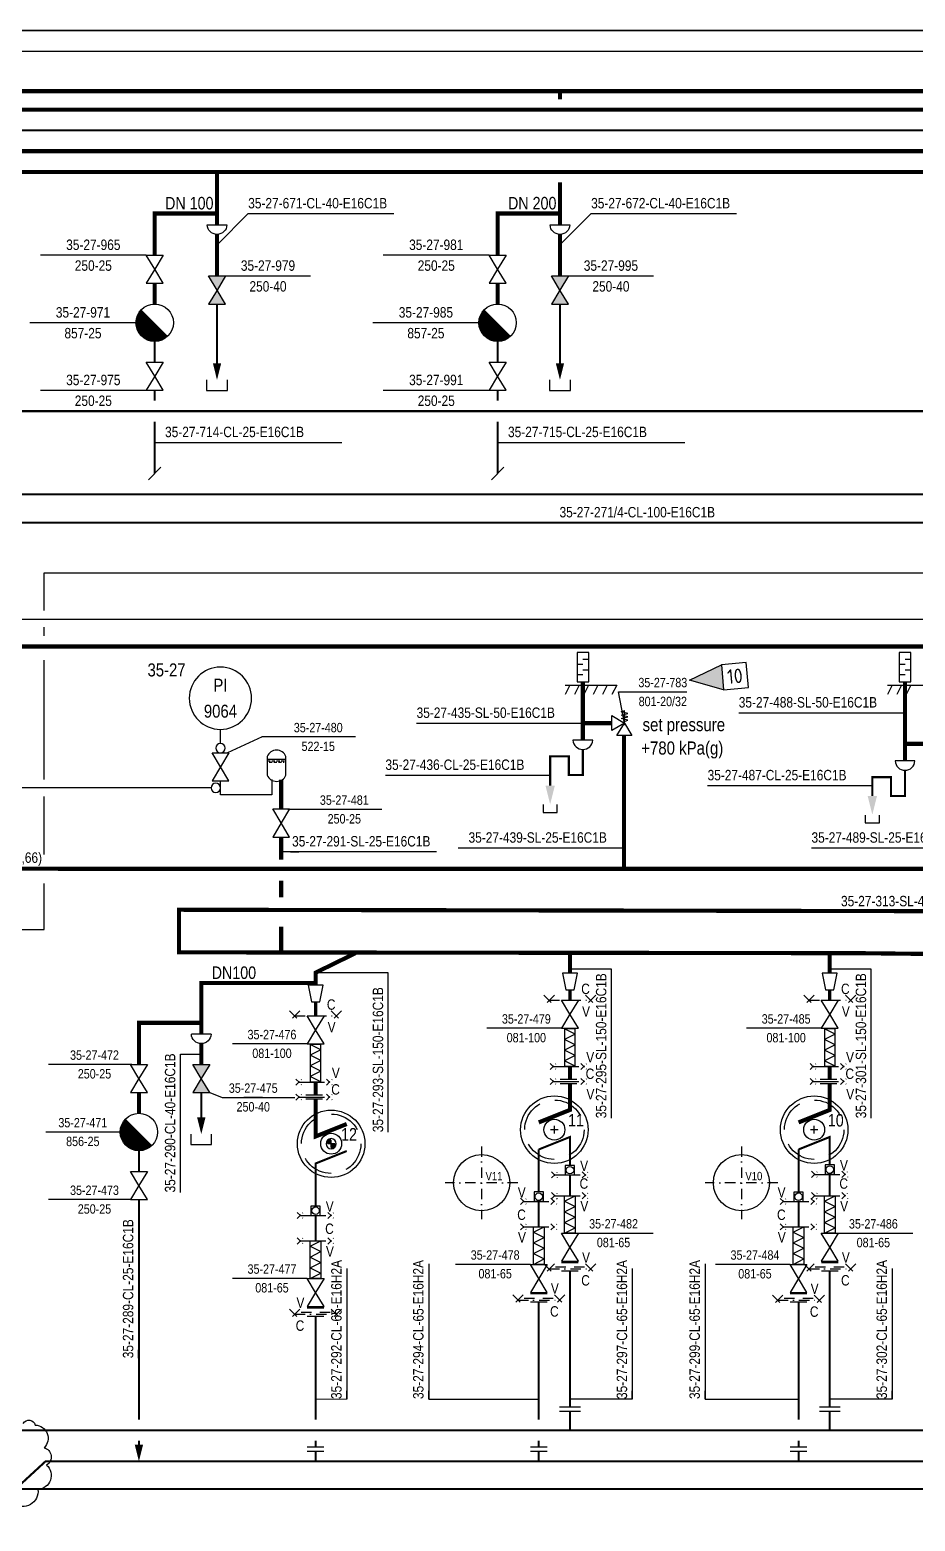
# Model space of a CAD drawing. Header units: millimetres. Extents: x -415 to 12957, y -5 to 599.
# Drawn here: x 8102.8 to 8315.8, y 235.6 to 594.2 of the extents above; entities that cross this region are included whole.
import ezdxf
from ezdxf.enums import TextEntityAlignment as Align

# ---------------------------------------------------------------- set-up
doc = ezdxf.new("R2010")
doc.units = ezdxf.units.MM
doc.header["$LTSCALE"] = 10
doc.header["$MEASUREMENT"] = 0
for name, pattern in [('CENTER', [2, 1.25, -0.25, 0.25, -0.25]), ('DASHDOT2', [0.5, 0.25, -0.125, 0, -0.125]), ('DASHED', [0.75, 0.5, -0.25]), ('DASHEDX2', [1.5, 1, -0.5])]:
    doc.linetypes.add(name, pattern=pattern)
doc.layers.get('0').update_dxf_attribs({"linetype": 'CONTINUOUS'})
for name, color, linetype in [('KAYTOT', 7, 'CONTINUOUS'), ('KUIVATUSSYLINTERIN_N', 7, 'CONTINUOUS'), ('KUIVATUSSYLINTERIT', 31, 'CONTINUOUS'), ('KURISTINLEVYT', 7, 'CONTINUOUS'), ('METALLILETKUT', 7, 'CONTINUOUS'), ('NAKOLASIT', 7, 'CONTINUOUS'), ('P-A-SHEET', 3, 'CONTINUOUS'), ('P-COND', 4, 'CONTINUOUS'), ('P-DELIVERY_LIMIT', 1, 'DASHDOT2'), ('P-EQUIPMENTS', 7, 'CONTINUOUS'), ('P-FITTINGS', 7, 'CONTINUOUS'), ('P-INSTRPOS_TEXTS', 7, 'CONTINUOUS'), ('P-INSTRU', 7, 'CONTINUOUS'), ('P-LINEPOS', 7, 'CONTINUOUS'), ('P-MASS1', 6, 'CONTINUOUS'), ('P-OTHER', 7, 'CONTINUOUS'), ('P-REVISIONS', 1, 'CONTINUOUS'), ('P-STEAM1', 6, 'CONTINUOUS'), ('P-SYMB', 7, 'CONTINUOUS'), ('P-TEXT', 7, 'CONTINUOUS'), ('P-VALVEPOS', 7, 'CONTINUOUS'), ('P-VENTS', 7, 'CONTINUOUS'), ('TEXT', 141, 'CONTINUOUS'), ('VAC-TELA_NUMEROT', 7, 'CONTINUOUS'), ('VAC-TELAT', 31, 'CONTINUOUS'), ('VEDENEROTTIMET', 7, 'CONTINUOUS')]:
    doc.layers.add(name, color=color, linetype=linetype)
doc.styles.add('ARIAL', font='ARIALN.TTF')
doc.styles.add('ARIALN', font='ARIALN.TTF')
doc.styles.add('CTS_REV', font='isocp.shx')
doc.styles.add('ROMANS', font='ARIALN.TTF')
doc.styles.get("Standard").update_dxf_attribs({"font": 'ARIALN.TTF'})

# ---------------------------------------------------------------- blocks, each defined once
blk = doc.blocks.new('PPI_1100A')
at = {"color": 0, "linetype": 'ByBlock'}
blk.add_line((0, 0), (2, 0), dxfattribs=at)
blk = doc.blocks.new('LPoist')
at = {"const_width": 3.75}
blk.add_lwpolyline([(1.33, 2.42, -1), (-1.33, 5.08, -5.843182)], format="xyb", dxfattribs=at)
blk.add_circle((0, 3.75), 3.75)
blk = doc.blocks.new('PPI_0900A')
at = {"color": 0, "linetype": 'ByBlock'}
blk.add_line((-2.5, 0), (2.5, 0), dxfattribs=at)
blk = doc.blocks.new('PPI_0103B')
at = {"color": 0, "linetype": 'ByBlock'}
blk.add_circle((0, 0), 1.25, dxfattribs=at)
blk = doc.blocks.new('PPI_1200A')
at = {"color": 0, "linetype": 'ByBlock'}
blk.add_circle((0, 0), 6, dxfattribs=at)
blk = doc.blocks.new('P7A1100')
at = {"color": 0, "linetype": 'ByBlock'}
for points in [[(-3, -1.8), (-3, 1.8), (0, 0)], [(3, -1.8), (3, 1.8), (0, 0)]]:
    blk.add_lwpolyline(points, close=True, dxfattribs=at)
blk = doc.blocks.new('LAI2587')
for p, q in [((0, 0), (2.5, 0)), ((0, -8.75), (0, 0)), ((2.5, 0), (2.5, -8.75)), ((2.5, -8.75), (0, -8.75))]:
    blk.add_line(p, q)
blk = doc.blocks.new('FLEXIBLE-JOINT')
for p, q in [((1.25, 8.75), (-1.25, 7.5)), ((1.25, 6.25), (-1.25, 7.5)), ((1.25, 6.25), (-1.25, 5)), ((1.25, 3.75), (-1.25, 5)), ((1.25, 3.75), (-1.25, 2.5)), ((1.25, 1.25), (-1.25, 2.5)), ((1.25, 1.25), (-1.25, 0))]:
    blk.add_line(p, q)
at = {"rotation": 180}
blk.add_blockref('LAI2587', (1.25, 0), dxfattribs=at)
blk = doc.blocks.new('PI314')
for p, q in [((0, 2.5), (0, -2.5)), ((1, 2.5), (1, -2.5))]:
    blk.add_line(p, q)
blk = doc.blocks.new('DRIVE-SHAFT')
at = {"layer": 'KAYTOT', "color": 7, "const_width": 2.5}
for points in [[(0, -1.25, -0.414214), (-1.25, 0, -1)], [(0, 1.25, -0.414214), (1.25, 0, -1)]]:
    blk.add_lwpolyline(points, format="xyb", dxfattribs=at)
at = {"layer": 'KAYTOT', "color": 7}
blk.add_circle((0, 0), 2.5, dxfattribs=at)
blk = doc.blocks.new('A$7C4F7')
at = {"layer": 'KAYTOT', "linetype": 'Continuous'}
blk.add_blockref('DRIVE-SHAFT', (1.77, 1.77), dxfattribs=at)
blk = doc.blocks.new('PRO66DD')
h = blk.add_hatch(color=0)
h.paths.add_polyline_path([(-3, 1.8), (-3, -1.8), (0, 0)])
h.paths.add_polyline_path([(3, -1.8), (3, 1.8), (0, 0)])
at = {"layer": 'P-VENTS', "color": 0, "linetype": 'Continuous'}
for points in [[(-3, -1.8), (-3, 1.8), (0, 0)], [(3, -1.8), (3, 1.8), (0, 0)]]:
    blk.add_lwpolyline(points, close=True, dxfattribs=at)
blk = doc.blocks.new('P7A0127')
at = {"color": 0, "linetype": 'ByBlock'}
for p, q in [((-7.5, 20), (-7.5, 17.5)), ((7.5, 17.5), (-7.5, 17.5)), ((-7.5, 17.5), (-7.5, 5)), ((7.5, 17.5), (7.5, 20)), ((7.5, 5), (7.5, 17.5))]:
    blk.add_line(p, q, dxfattribs=at)
at = {"color": 0, "linetype": 'DASHEDX2', "ltscale": 0.25}
for points in [[(-7.5, 16.5), (7.5, 16.5)], [(-6, 15.5), (6, 15.5)]]:
    blk.add_lwpolyline(points, dxfattribs=at)
at = {"color": 0, "linetype": 'ByBlock'}
for centre, start, end in [((0, 16.9), 22.4569, 157.5431), ((0, 8.1), 202.4569, 337.5431)]:
    blk.add_arc(centre, 8.12, start, end, dxfattribs=at)
blk = doc.blocks.new('P7A1215')
at = {"color": 0, "linetype": 'ByBlock'}
for p, q in [((0, 2), (0, -2)), ((1, 2), (1, -2))]:
    blk.add_line(p, q, dxfattribs=at)
blk = doc.blocks.new('P7A1305')
at = {"color": 0, "linetype": 'ByBlock'}
blk.add_solid([(-4, -1), (-4, 1), (0, 0)], dxfattribs=at)
blk = doc.blocks.new('p7a1370')
at = {"color": 0, "linetype": 'ByBlock'}
for p, q in [((1.25, 1.25), (-1.25, -1.25)), ((-1.25, 1.25), (1.25, -1.25))]:
    blk.add_line(p, q, dxfattribs=at)
blk = doc.blocks.new('A$A7D25')
at = {"layer": 'P-DELIVERY_LIMIT'}
blk.add_lwpolyline([(1.25, 1.25), (11.25, 1.25)], dxfattribs=at)
for p in [(1.25, 1.25), (11.25, 1.25)]:
    blk.add_blockref('p7a1370', p, dxfattribs=at)
blk = doc.blocks.new('ARROW')
blk.add_solid([(-2.5, -1.25), (-2.5, 1.25), (2.5, 0)])
at = {"linetype": 'Continuous', "flags": 1}
blk.add_attdef('SYM_WIDTH', (0, 0), '', height=3, dxfattribs=at)
blk = doc.blocks.new('P7A1245')
at = {"color": 0, "linetype": 'Continuous'}
for points in [[(-2, 1.8), (-2, -1.8)], [(2, 1), (-2, 1.8)], [(2, -1), (2, 1)], [(-2, -1.8), (2, -1)]]:
    blk.add_lwpolyline(points, dxfattribs=at)
blk = doc.blocks.new('PPI_2100A')
at = {"color": 0, "linetype": 'ByBlock'}
blk.add_line((0, 0), (2, 0), dxfattribs=at)
blk = doc.blocks.new('P7A1142')
at = {"color": 0, "linetype": 'ByBlock'}
for p, q in [((-0.8, 2.7), (0, 3)), ((0.8, 2.3), (-0.8, 2.7)), ((-0.8, 1.9), (0.8, 2.3)), ((0.8, 1.5), (-0.8, 1.9)), ((-0.8, 1.1), (0.8, 1.5)), ((0.8, 0.7), (-0.8, 1.1)), ((0, 0), (0, 3)), ((0, 0.4), (0.8, 0.7))]:
    blk.add_line(p, q, dxfattribs=at)
for points in [[(0, 0), (-3, -1.8), (-3, 1.8)], [(1.8, -3), (-1.8, -3), (0, 0)]]:
    blk.add_lwpolyline(points, close=True, dxfattribs=at)
blk = doc.blocks.new('P7A1397')
at = {"color": 0, "linetype": 'ByBlock'}
for p, q in [((-2.7, 0), (-2.7, 2)), ((-0.9, 0), (-0.9, -2)), ((0.9, 0), (0.9, 2)), ((2.7, 0), (2.7, -2))]:
    blk.add_line(p, q, dxfattribs=at)
blk.add_lwpolyline([(5, -2), (5, 2), (-5, 2), (-5, -2)], close=True, dxfattribs=at)
blk = doc.blocks.new('P7A1325')
at = {"color": 0, "linetype": 'ByBlock'}
for p, q in [((-9, -1.5), (-6, 1.5)), ((-9, 1.5), (-6, -1.5)), ((6, -1.5), (9, 1.5)), ((6, 1.5), (9, -1.5))]:
    blk.add_line(p, q, dxfattribs=at)
at = {"color": 0, "linetype": 'CENTER'}
blk.add_line((-7.5, 0), (7.5, 0), dxfattribs=at)
blk = doc.blocks.new('P7A1241')
at = {"color": 0, "linetype": 'ByBlock'}
for p, q in [((-1, -2), (-1, 2)), ((0, 3.5), (0, 1)), ((1, -2), (1, 2)), ((0, -1), (0, -3.5))]:
    blk.add_line(p, q, dxfattribs=at)
blk = doc.blocks.new('P7A1304')
at = {"color": 0, "linetype": 'ByBlock'}
blk.add_line((1.5, 1.5), (-1.5, -1.5), dxfattribs=at)
blk = doc.blocks.new('P7A1369')
at = {"color": 0, "linetype": 'ByBlock'}
blk.add_lwpolyline([(8, -3), (0, 0), (8, 3)], dxfattribs=at)
blk.add_lwpolyline([(14, -3), (14, 3), (8, 3), (8, -3)], close=True, dxfattribs=at)
blk.add_solid([(8, 3), (8, -3), (0, 0)], dxfattribs=at)
at = {"color": 7, "linetype": 'Continuous', "style": 'CTS_REV'}
blk.add_attdef('A', text='', height=3.5, dxfattribs=at).set_placement((11, 0), align=Align.MIDDLE)

msp = doc.modelspace()

# ---------------------------------------------------------------- linework, layer by layer
at = {"layer": 'KUIVATUSSYLINTERIT', "linetype": 'Continuous'}
for points in [[(8228.96, 328.85), (8228.96, 330.65)], [(8291.46, 328.85), (8291.46, 330.65)], [(8176.17, 326.37), (8174.37, 326.37)], [(8175.27, 325.47), (8175.27, 327.27)], [(8229.86, 329.75), (8228.06, 329.75)], [(8292.36, 329.75), (8290.56, 329.75)]]:
    msp.add_lwpolyline(points, dxfattribs=at)
for centre, radius in [((8228.96, 329.75), 8.11), ((8291.46, 329.75), 8.11), ((8175.27, 326.37), 8.11), ((8228.97, 329.75), 2.51), ((8291.47, 329.75), 2.51), ((8175.27, 326.38), 2.51)]:
    msp.add_circle(centre, radius, dxfattribs=at)
at = {"layer": 'KUIVATUSSYLINTERIT', "linetype": 'DASHED', "ltscale": 1.5}
for centre in [(8175.27, 326.37), (8228.96, 329.75), (8291.46, 329.75)]:
    msp.add_circle(centre, 7.14, dxfattribs=at)
at = {"layer": 'KURISTINLEVYT'}
msp.add_lwpolyline([(8170.39, 287.25), (8172.64, 287.25)], dxfattribs=at)
at = {"layer": 'NAKOLASIT'}
for points in [[(8233.84, 318.88), (8233.84, 321.13), (8231.59, 321.13), (8231.59, 318.88)], [(8296.34, 319.02), (8296.34, 321.27), (8294.09, 321.27), (8294.09, 319.02)], [(8226.34, 312.53), (8226.34, 314.78), (8224.09, 314.78), (8224.09, 312.53)], [(8288.84, 312.51), (8288.84, 314.76), (8286.59, 314.76), (8286.59, 312.51)], [(8172.64, 309.15), (8172.64, 311.4), (8170.39, 311.4), (8170.39, 309.15)]]:
    msp.add_lwpolyline(points, close=True, dxfattribs=at)
at = {"layer": 'NAKOLASIT', "linetype": 'Continuous'}
for centre in [(8232.71, 320.01), (8295.21, 320.15), (8225.21, 313.65), (8287.71, 313.64), (8171.52, 310.28)]:
    msp.add_circle(centre, 0.9, dxfattribs=at)
at = {"layer": 'P-A-SHEET', "color": 7, "const_width": 0.35}
for points in [[(-410, 0), (12952.06, 0), (12952.06, 594), (-410, 594)], [(-405, 5), (12947.06, 5), (12947.06, 589), (-405, 589)]]:
    msp.add_lwpolyline(points, close=True, dxfattribs=at)
at = {"layer": 'P-COND', "const_width": 0.5}
for points in [[(7344.51, 567.5), (7344.51, 570), (8495.21, 570)], [(8147.81, 528.25), (8147.81, 520.75), (8147.81, 514)], [(8230.31, 528.25), (8230.31, 520.75), (8230.31, 514)], [(7672.13, 487.17), (7672.13, 487.17), (7729.78, 487.19), (7729.78, 502.5), (8517.71, 502.5), (8517.71, 482.5), (8522.71, 482.5), (8760.21, 482.36), (8761.81, 482.36)], [(7887.48, 482.5), (8375.71, 482.5)], [(6459.81, 475.71), (9883.8, 475.71)], [(8144.02, 338.69), (8144.02, 331.19)], [(8232.71, 263.12), (8232.71, 292.37), (8232.71, 295.75)], [(8295.21, 263.12), (8295.21, 292.37), (8295.21, 295.75)], [(8225.21, 260), (8225.21, 284.87), (8225.21, 288.25)], [(8287.71, 260), (8287.71, 284.87), (8287.71, 288.25)], [(8171.52, 284.87), (8171.52, 260)], [(8232.71, 262.12), (8232.71, 257.5)], [(8295.21, 262.12), (8295.21, 257.5)], [(8171.52, 255), (8171.52, 253.5)], [(8225.21, 255), (8225.21, 253.5)], [(8287.71, 255), (8287.71, 253.5)], [(8171.52, 252.5), (8171.52, 250)], [(8225.21, 252.5), (8225.21, 250)], [(8287.71, 252.5), (8287.71, 250)], [(8106.62, 250.08), (8099.3, 243.34)]]:
    msp.add_lwpolyline(points, dxfattribs=at)
at = {"layer": 'P-COND', "linetype": 'Continuous', "const_width": 0.5}
for points in [[(8132.81, 519.25), (8132.81, 514.25)], [(8215.31, 519.25), (8215.31, 514.25)], [(8132.81, 507.5), (8132.81, 505)], [(8215.31, 507.5), (8215.31, 505)], [(8132.81, 500), (8132.81, 487.5)], [(8215.31, 500), (8215.31, 487.5)], [(8225.21, 325), (8232.71, 328), (8232.71, 321.13)], [(8295.21, 321.27), (8295.21, 328), (8287.71, 325)], [(8129.02, 324.69), (8129.02, 319.69)], [(8179.02, 324.62), (8171.52, 321.62), (8171.52, 311.4)], [(8225.21, 325), (8225.21, 314.78)], [(8287.71, 325), (8287.71, 314.76)], [(8232.71, 318.88), (8232.71, 316.13), (8232.71, 313.88)], [(8295.21, 319.02), (8295.21, 316.13), (8295.21, 313.88)], [(8129.02, 312.94), (8129.01, 260)], [(8225.21, 312.53), (8225.21, 308.63), (8225.21, 306.38)], [(8287.71, 312.51), (8287.71, 308.63), (8287.71, 306.38)], [(8171.52, 309.15), (8171.52, 305.25), (8171.52, 303)], [(8068.97, 257.5), (8238.21, 257.5)], [(8129.01, 255), (8129.01, 254)], [(8238.21, 257.5), (8486.21, 257.5)], [(8106.43, 250), (8249.71, 250), (8436.21, 250)], [(8088.08, 243.34), (8610, 243.34)]]:
    msp.add_lwpolyline(points, dxfattribs=at)
at = {"layer": 'P-COND', "linetype": 'Continuous'}
for points in [[(8235.82, 421.16, 0.5, 0.5, 0), (8235.82, 415, 0.5, 0.5, 0), (8232.45, 415, 0.5, 0.5, 0), (8232.45, 419.5, 0.5, 0.5, 0), (8227.95, 419.5, 0.5, 0.5, 0), (8227.95, 412.5, 0, 0, 0)], [(8313.32, 416.16, 0.5, 0.5, 0), (8313.32, 410, 0.5, 0.5, 0), (8309.95, 410, 0.5, 0.5, 0), (8309.95, 414.5, 0.5, 0.5, 0), (8305.45, 414.5, 0.5, 0.5, 0), (8305.45, 410, 0, 0, 0)]]:
    msp.add_lwpolyline(points, format="xyseb", dxfattribs=at)
at = {"layer": 'P-INSTRU'}
for points in [[(8089.52, 457.5), (8100.65, 457.5), (8100.65, 452.5), (8602.71, 452.5)], [(8146.38, 411.93), (8085.89, 411.93), (8085.89, 442.26)]]:
    msp.add_lwpolyline(points, dxfattribs=at)
at = {"layer": 'P-INSTRU', "linetype": 'Continuous'}
for points in [[(8148.63, 422.61), (8148.63, 425.99)], [(8148.63, 410.24), (8148.63, 413.61)], [(8161, 413.92), (8161, 410.24)], [(8161, 410.24), (8148.63, 410.24)]]:
    msp.add_lwpolyline(points, dxfattribs=at)
at = {"layer": 'P-LINEPOS'}
for points in [[(8147.81, 542.5), (8155.31, 550), (8182.81, 550), (8190.31, 550)], [(8230.31, 542.5), (8237.81, 550), (8265.31, 550), (8272.81, 550)], [(8132.81, 495), (8177.81, 495)], [(8215.31, 495), (8260.31, 495)], [(8195.82, 427.5), (8235.82, 427.5)], [(8273.32, 430), (8313.32, 430)], [(8188.32, 415), (8227.95, 415)], [(8265.82, 412.5), (8305.45, 412.5)], [(8205.82, 397.5), (8245.82, 397.5)], [(8290.82, 397.5), (8330.82, 397.5)], [(8139.02, 314.66), (8139.02, 347.94), (8144.02, 347.94)], [(8198.73, 297.5), (8198.73, 265), (8225.21, 265)], [(8265.21, 297.5), (8265.21, 265), (8287.71, 265)]]:
    msp.add_lwpolyline(points, dxfattribs=at)
at = {"layer": 'P-MASS1', "const_width": 0.8}
for points in [[(8232.71, 363.38), (8232.71, 360.88)], [(8295.21, 363.38), (8295.21, 360.88)], [(8171.52, 360.5), (8171.52, 357.11)]]:
    msp.add_lwpolyline(points, dxfattribs=at)
at = {"layer": 'P-OTHER'}
for p, q in [((8106.26, 463.65), (8526.17, 463.65)), ((8106.26, 454.57), (8106.26, 463.65)), ((8106.26, 448.45), (8106.26, 450.6)), ((8106.26, 413.97), (8106.26, 442.65)), ((8106.26, 395.91), (8106.26, 409.84)), ((8106.26, 377.91), (8106.26, 388.96)), ((8055.19, 377.91), (8106.26, 377.91))]:
    msp.add_line(p, q, dxfattribs=at)
for points in [[(8145.31, 510), (8145.31, 507.5), (8150.31, 507.5), (8150.31, 510)], [(8227.81, 510), (8227.81, 507.5), (8232.81, 507.5), (8232.81, 510)], [(8226.23, 407.9), (8226.23, 406)], [(8226.23, 406), (8229.67, 406)], [(8229.67, 406), (8229.67, 407.9)], [(8303.73, 405.4), (8303.73, 403.5)], [(8307.17, 403.5), (8307.17, 405.4)], [(8303.73, 403.5), (8307.17, 403.5)], [(8200.57, 396.59), (8163.25, 396.59)], [(8189.02, 329.15), (8189.02, 367.5), (8171.52, 367.49)], [(8242.71, 332.5), (8242.71, 368.35), (8232.71, 368.35)], [(8305.21, 332.5), (8305.21, 368.35), (8295.21, 368.35)], [(8179.02, 296.35), (8179.02, 265), (8171.52, 264.87)], [(8247.71, 296.35), (8247.71, 265), (8232.71, 265)], [(8310.21, 296.35), (8310.21, 265), (8295.21, 265)]]:
    msp.add_lwpolyline(points, dxfattribs=at)
at = {"layer": 'P-REVISIONS'}
msp.add_lwpolyline([(8101.17, 259.15, -0.666667), (8104.1, 258.73, 0.774344), (8104.1, 258.73, -0.666667), (8106.19, 253.3, 2.495671), (8106.19, 253.3, -0.666667), (8106.82, 249.12, 3.586775), (8106.82, 249.12, -0.666667), (8104.73, 243.27, 38.802648), (8104.73, 243.27, -0.666667), (8098.87, 239.92, -2.933014)], format="xyb", dxfattribs=at)
at = {"layer": 'P-STEAM1', "linetype": 'Continuous', "const_width": 1}
for points in [[(6459.81, 579.44), (9965.01, 579.44)], [(8230.31, 577.5), (8230.31, 579.44)], [(7676.65, 565), (9964.98, 565)], [(6459.81, 560), (9735.21, 560), (9735.21, 542.5), (9906.3, 542.5)], [(8147.81, 547.25), (8147.81, 557.5), (8147.81, 560)], [(8230.31, 547.25), (8230.31, 557.5)], [(8132.81, 540), (8132.81, 550), (8147.81, 550)], [(8215.31, 540), (8215.31, 550), (8230.31, 550)], [(8147.81, 545), (8147.81, 535)], [(8230.31, 545), (8230.31, 535)], [(8132.81, 528.25), (8132.81, 533.25)], [(8215.31, 528.25), (8215.31, 533.25)], [(6459.81, 446.03), (9965.01, 445.79)], [(8235.82, 423.41), (8235.82, 437.46)], [(8313.32, 418.41), (8313.32, 437.46)], [(8242.82, 427.5), (8235.82, 427.5)], [(8245.92, 427.5), (8245.82, 427.5)], [(8245.73, 424.5), (8245.73, 392.5)], [(8327.82, 422.5), (8313.32, 422.5)], [(8163.25, 406.86), (8163.25, 413.92)], [(8163.25, 394.66), (8163.25, 400.11)], [(8362.49, 392.44), (8362.49, 382.21), (8138.65, 382.63)], [(8163.25, 385.58), (8163.25, 389.66)], [(8138.65, 383.13), (8138.65, 371.91)], [(8163.25, 372.19), (8163.25, 378.6)], [(8477.65, 372.03), (8316.41, 372.03), (8302.18, 372.19), (8138.65, 372.39)], [(8144.02, 352.69), (8144.02, 365), (8171.52, 365)], [(8144.02, 350.44), (8144.02, 345.44)], [(8232.71, 345), (8232.71, 341.81)], [(8295.21, 345), (8295.21, 341.81)], [(8171.52, 341.25), (8171.52, 338.06)], [(8225.21, 331.5), (8232.71, 334.5), (8232.71, 338.31), (8232.71, 340.81)], [(8232.71, 341.81), (8232.71, 342.5)], [(8287.71, 331.5), (8295.21, 334.5), (8295.21, 338.31), (8295.21, 340.81)], [(8295.21, 341.81), (8295.21, 342.5)], [(8129.02, 333.69), (8129.02, 338.69)], [(8171.52, 338.06), (8171.52, 339.12)], [(8179.02, 331.12), (8171.52, 328.12), (8171.52, 334.93), (8171.52, 337.06)]]:
    msp.add_lwpolyline(points, dxfattribs=at)
at = {"layer": 'P-STEAM1', "const_width": 1}
for points in [[(7672.13, 572.5), (7672.13, 575), (9965.01, 575)], [(8023.92, 392.5), (8363, 392.44)], [(8171.52, 364.5), (8171.52, 367.5), (8181.11, 372.19)], [(8232.71, 367.37), (8232.71, 372.19)], [(8295.21, 367.38), (8295.21, 372.19)]]:
    msp.add_lwpolyline(points, dxfattribs=at)
at = {"layer": 'P-STEAM1', "linetype": 'Continuous'}
msp.add_lwpolyline([(8129.02, 345.44, 1, 1, 0), (8129.02, 355.44, 1, 1, 0), (8144.02, 355.44, 0, 0, 0)], format="xyseb", dxfattribs=at)
at = {"layer": 'P-SYMB'}
for points in [[(8232.7, 436.66), (8231.57, 434.41)], [(8231.57, 436.66), (8243.95, 436.66)], [(8234.95, 436.66), (8233.82, 434.41)], [(8237.2, 436.66), (8236.07, 434.41)], [(8239.45, 436.66), (8238.32, 434.41)], [(8241.7, 436.66), (8240.57, 434.41)], [(8243.95, 436.66), (8242.82, 434.41)], [(8310.2, 436.66), (8309.07, 434.41)], [(8309.07, 436.66), (8321.45, 436.66)], [(8312.45, 436.66), (8311.32, 434.41)], [(8314.7, 436.66), (8313.57, 434.41)]]:
    msp.add_lwpolyline(points, dxfattribs=at)
at = {"layer": 'P-VALVEPOS', "linetype": 'Continuous'}
for points in [[(8130.78, 540), (8105.31, 540)], [(8213.28, 540), (8187.81, 540)], [(8130.78, 507.5), (8105.31, 507.5)], [(8213.28, 507.5), (8187.81, 507.5)]]:
    msp.add_lwpolyline(points, dxfattribs=at)
at = {"layer": 'P-VALVEPOS'}
for points in [[(8149.83, 535), (8170.31, 535)], [(8232.33, 535), (8252.81, 535)], [(8128.31, 523.75), (8102.81, 523.75)], [(8210.81, 523.75), (8185.31, 523.75)], [(8245.82, 427.5), (8244.38, 435), (8260.82, 435)], [(8158.66, 424.17), (8150.31, 420.36)], [(8181.16, 424.17), (8158.56, 424.17)], [(8187.43, 406.74), (8164.83, 406.74)], [(8230.69, 354.12), (8212.71, 354.12)], [(8293.19, 354.12), (8275.21, 354.12)], [(8169.49, 350.37), (8151.52, 350.37)], [(8127.33, 345.44), (8107.23, 345.44)], [(8146.04, 338.69), (8149.02, 337.5), (8166.52, 337.5)], [(8124.52, 329.19), (8106.61, 329.19)], [(8141.52, 328.69), (8141.52, 326.19), (8146.52, 326.19), (8146.52, 328.69)], [(8127.33, 312.94), (8107.23, 312.94)], [(8234.74, 304.88), (8252.71, 304.88)], [(8297.24, 304.87), (8315.21, 304.87)], [(8223.19, 297.38), (8205.21, 297.38)], [(8285.69, 297.37), (8267.71, 297.37)], [(8169.49, 294), (8151.52, 294)]]:
    msp.add_lwpolyline(points, dxfattribs=at)
at = {"layer": 'VAC-TELAT', "linetype": 'DASHDOT2'}
for points in [[(8211.46, 325.75), (8211.46, 308.25)], [(8211.46, 325.75), (8211.46, 308.25)], [(8273.96, 325.75), (8273.96, 308.25)], [(8273.96, 325.75), (8273.96, 308.25)], [(8220.21, 317), (8202.71, 317)], [(8282.71, 317), (8265.21, 317)]]:
    msp.add_lwpolyline(points, dxfattribs=at)
at = {"layer": 'VAC-TELAT', "linetype": 'Continuous'}
for centre in [(8211.46, 317), (8273.96, 317)]:
    msp.add_circle(centre, 6.75, dxfattribs=at)
at = {"layer": 'VEDENEROTTIMET'}
for points in [[(8150.19, 547.25), (8145.42, 547.25)], [(8232.69, 547.25), (8227.92, 547.25)], [(8238.21, 423.41), (8233.44, 423.41)], [(8315.71, 418.41), (8310.94, 418.41)], [(8146.4, 352.69), (8141.63, 352.69)]]:
    msp.add_lwpolyline(points, dxfattribs=at)
for centre in [(8235.82, 423.55), (8313.32, 418.55)]:
    msp.add_arc(centre, 2.39, 183.296, 356.704, dxfattribs=at)
at = {"layer": 'VEDENEROTTIMET', "extrusion": (0, 0, -1)}
for centre in [(8147.81, 547.39), (8230.31, 547.39), (8144.02, 352.83)]:
    msp.add_ellipse(centre, major_axis=(1.69, 1.69), ratio=1, start_param=0.842924, end_param=3.869465, dxfattribs=at)

# ---------------------------------------------------------------- block references
at = {"layer": 'METALLILETKUT', "yscale": 1.028571429000294, "zscale": 1.028571429000294, "rotation": 180}
for p, xscale in [((8232.71, 354), -1.028571429000294), ((8295.21, 354), -1.028571429000294), ((8171.52, 350.25), -1.028571429000294), ((8232.71, 313.88), 1.028571429000294), ((8295.21, 313.88), 1.028571429000294), ((8225.21, 306.38), 1.028571429000294), ((8287.71, 306.38), 1.028571429000294), ((8171.52, 303), 1.028571429000294)]:
    msp.add_blockref('FLEXIBLE-JOINT', p, dxfattribs=dict(at, xscale=xscale))
at = {"layer": 'P-COND', "linetype": 'Continuous', "xscale": -0.900000000000091, "yscale": 0.900000000000091, "zscale": 0.900000000000091, "rotation": 89.99999999999937}
for p in [(8227.95, 410.25), (8305.45, 407.75)]:
    msp.add_blockref('ARROW', p, dxfattribs=at)
at = {"layer": 'P-DELIVERY_LIMIT'}
for p in [(8226.46, 359.62), (8288.96, 359.62), (8165.27, 355.86), (8226.46, 295.01), (8288.96, 295.01), (8218.96, 287.54), (8281.46, 287.48), (8165.27, 284.12)]:
    msp.add_blockref('A$A7D25', p, dxfattribs=at)
at = {"layer": 'P-DELIVERY_LIMIT', "xscale": 0.4899999999999999, "yscale": 0.4899999999999999, "zscale": 0.4899999999999999}
for p in [(8232.38, 344.94), (8294.88, 344.94), (8171.18, 341.19), (8232.38, 341.35), (8294.88, 341.35), (8171.18, 337.59), (8232.71, 318.88), (8295.21, 319.01), (8225.21, 312.52), (8232.71, 313.88), (8287.71, 312.51), (8295.21, 313.88), (8171.52, 309.14), (8225.21, 306.38), (8287.71, 306.38), (8171.52, 303)]:
    msp.add_blockref('P7A1325', p, dxfattribs=at)
at = {"layer": 'P-EQUIPMENTS', "xscale": 0.3002463749403548, "yscale": 0.3002463749403548, "zscale": 0.3002463749403548}
msp.add_blockref('P7A0127', (8162.13, 413.49), dxfattribs=at)
at = {"layer": 'P-FITTINGS'}
for name, p, rotation in [('P7A1245', (8232.71, 365.37), 270), ('P7A1245', (8295.21, 365.38), 270), ('P7A1245', (8171.52, 362.5), 270), ('P7A1215', (8232.38, 341.81), 270), ('P7A1215', (8294.88, 341.81), 270), ('P7A1215', (8171.18, 338.06), 270), ('P7A1241', (8232.71, 296.75), 90), ('P7A1241', (8295.21, 296.75), 90), ('P7A1241', (8171.52, 285.87), 90), ('P7A1241', (8225.21, 289.25), 90), ('P7A1241', (8287.71, 289.25), 90), ('P7A1215', (8171.52, 252.5), 90), ('P7A1215', (8225.21, 252.5), 90), ('P7A1215', (8287.71, 252.5), 90)]:
    msp.add_blockref(name, p, dxfattribs=dict(at, rotation=rotation))
at = {"layer": 'P-INSTRU', "color": 140}
for name, p, xscale, yscale, zscale in [('PPI_1200A', (8148.63, 433.49), -1.2478, 1.2478, 1.2478), ('PPI_0103B', (8148.63, 421.49), -0.899999999999636, 0.899999999999636, 0.899999999999636), ('PPI_0103B', (8147.5, 411.93), -0.899999999999636, 0.899999999999636, 0.899999999999636)]:
    msp.add_blockref(name, p, dxfattribs=dict(at, xscale=xscale, yscale=yscale, zscale=zscale))
at = {"layer": 'P-LINEPOS', "color": 140}
for name, p in [('PPI_1100A', (8155.31, 550)), ('PPI_1100A', (8237.81, 550)), ('PPI_1100A', (8135.31, 495)), ('PPI_1100A', (8217.81, 495)), ('PPI_2100A', (8230.21, 475.71)), ('PPI_1100A', (8196.04, 427.5)), ('PPI_1100A', (8273.32, 430)), ('PPI_1100A', (8188.54, 415)), ('PPI_1100A', (8265.82, 412.5)), ('PPI_1100A', (8165.49, 396.59)), ('PPI_1100A', (8208.32, 397.5)), ('PPI_1100A', (8290.82, 397.5)), ('PPI_1100A', (8297.92, 382.21))]:
    msp.add_blockref(name, p, dxfattribs=at)
at = {"layer": 'P-LINEPOS', "color": 140, "rotation": 90}
for p in [(8242.71, 332.5), (8305.21, 332.5), (8189.02, 329.15), (8139.02, 314.66), (8128.91, 274.8), (8179.02, 265), (8198.73, 265), (8247.71, 265), (8265.21, 265), (8310.21, 265)]:
    msp.add_blockref('PPI_1100A', p, dxfattribs=at)
at = {"layer": 'P-OTHER', "xscale": -0.4899999999999999, "yscale": 0.4899999999999999, "zscale": 0.4899999999999999}
msp.add_blockref('A$7C4F7', (8176.13, 325.51), dxfattribs=at)
at = {"layer": 'P-OTHER', "rotation": 90.00000000000001}
for p in [(8232.71, 262.12), (8295.21, 262.12)]:
    msp.add_blockref('PI314', p, dxfattribs=at)
at = {"layer": 'P-REVISIONS', "rotation": 5.072420636105591}
msp.add_blockref('P7A1369', (8261.44, 437.82), dxfattribs=at).add_auto_attribs({'A': '10'})
at = {"layer": 'P-SYMB', "xscale": 1.199999999998909, "yscale": 1.200000000000045, "zscale": 1.2}
for p in [(8132.81, 519.25), (8215.31, 519.25), (8129.02, 324.69)]:
    msp.add_blockref('LPoist', p, dxfattribs=at)
at = {"layer": 'P-SYMB', "rotation": 270}
for p in [(8147.81, 510), (8230.31, 510), (8144.02, 328.69), (8129.02, 250)]:
    msp.add_blockref('P7A1305', p, dxfattribs=at)
at = {"layer": 'P-SYMB'}
for p in [(8132.81, 487.5), (8215.31, 487.5)]:
    msp.add_blockref('P7A1304', p, dxfattribs=at)
at = {"layer": 'P-SYMB', "xscale": 0.7, "yscale": 0.7, "zscale": 0.7, "rotation": 270}
for p in [(8235.82, 440.96), (8313.32, 440.96)]:
    msp.add_blockref('P7A1397', p, dxfattribs=at)
at = {"layer": 'P-VALVEPOS', "color": 140, "linetype": 'Continuous', "rotation": 180}
for p in [(8118.05, 540), (8200.55, 540), (8118.05, 507.5), (8200.55, 507.5)]:
    msp.add_blockref('PPI_0900A', p, dxfattribs=at)
at = {"layer": 'P-VALVEPOS', "color": 140}
for p in [(8160.07, 535), (8242.57, 535)]:
    msp.add_blockref('PPI_0900A', p, dxfattribs=at)
at = {"layer": 'P-VALVEPOS', "color": 140, "rotation": 180}
for p in [(8115.56, 523.75), (8198.06, 523.75)]:
    msp.add_blockref('PPI_0900A', p, dxfattribs=at)
at = {"layer": 'P-VALVEPOS', "color": 140, "yscale": 0.9, "zscale": 0.9}
for p, xscale in [((8255.05, 435), 0.9), ((8172.16, 424.17), -0.9), ((8178.43, 406.74), -0.9), ((8222.22, 354.12), -0.9), ((8284.72, 354.12), -0.9), ((8161.03, 350.37), -0.9), ((8118.33, 345.44), -0.9), ((8156.52, 337.5), -0.9), ((8115.52, 329.19), -0.9), ((8118.33, 312.94), -0.9), ((8243.2, 304.88), 0.9), ((8305.7, 304.87), 0.9), ((8214.72, 297.38), -0.9), ((8277.22, 297.37), -0.9), ((8161.03, 294), -0.9)]:
    msp.add_blockref('PPI_0900A', p, dxfattribs=dict(at, xscale=xscale))
at = {"layer": 'P-VENTS', "rotation": 270}
for name, p, xscale, yscale, zscale in [('P7A1100', (8132.81, 536.62), 1.125, 1.125, 1.125), ('P7A1100', (8215.31, 536.62), 1.125, 1.125, 1.125), ('PRO66DD', (8147.81, 531.62), 1.125000000000022, 1.125000000000022, 1.125000000000022), ('PRO66DD', (8230.31, 531.62), 1.125000000000022, 1.125000000000022, 1.125000000000022), ('P7A1100', (8132.81, 510.88), 1.125, 1.125, 1.125), ('P7A1100', (8215.31, 510.88), 1.125, 1.125, 1.125), ('P7A1100', (8148.63, 416.99), 1.125, 1.125, 1.125), ('P7A1100', (8163.25, 403.49), 1.125, 1.125, 1.125), ('P7A1100', (8232.71, 357.5), 1.125, 1.125, 1.125), ('P7A1100', (8295.21, 357.5), 1.125, 1.125, 1.125), ('P7A1100', (8171.52, 353.75), 1.125, 1.125, 1.125), ('P7A1100', (8129.02, 342.07), 1.125, 1.125, 1.125), ('PRO66DD', (8144.02, 342.07), 1.125000000000022, 1.125000000000022, 1.125000000000022), ('P7A1100', (8129.02, 316.32), 1.125, 1.125, 1.125), ('P7A1100', (8232.71, 301.5), 1.125, 1.125, 1.125), ('P7A1100', (8295.21, 301.5), 1.125, 1.125, 1.125), ('P7A1100', (8225.21, 294), 1.125, 1.125, 1.125), ('P7A1100', (8287.71, 294), 1.125, 1.125, 1.125), ('P7A1100', (8171.52, 290.62), 1.125, 1.125, 1.125)]:
    msp.add_blockref(name, p, dxfattribs=dict(at, xscale=xscale, yscale=yscale, zscale=zscale))
at = {"layer": 'P-VENTS'}
msp.add_blockref('P7A1142', (8245.82, 427.5), dxfattribs=at)

# ---------------------------------------------------------------- texts
at = {"layer": 'KUIVATUSSYLINTERIN_N', "style": 'ARIALN'}
for s, p in [('11', (8232.25, 332.02)), ('10', (8294.75, 332.02)), ('12', (8177.66, 328.64))]:
    msp.add_text(s, height=3, dxfattribs=at).set_placement(p, align=Align.MIDDLE_LEFT)
at = {"layer": 'P-DELIVERY_LIMIT', "linetype": 'Continuous', "style": 'ROMANS'}
for p in [(8237.49, 362.36), (8299.99, 362.36), (8176.3, 358.59), (8238.56, 341.95), (8301.06, 341.95), (8177.36, 338.19), (8237.09, 315.56), (8299.59, 315.56), (8222.09, 308.06), (8284.59, 308.06), (8175.89, 304.69), (8237.49, 292.28), (8299.99, 292.29), (8229.99, 284.82), (8292.49, 284.76), (8168.8, 281.4)]:
    msp.add_attdef('C', text='', height=2.5, rotation=359.8896, dxfattribs=at).set_placement(p, align=Align.RIGHT)
for p in [(8235.62, 356.93), (8298.12, 356.93), (8174.42, 353.16), (8236.63, 345.91), (8299.13, 345.91), (8175.43, 342.16), (8236.68, 337.02), (8299.18, 337.02), (8235.16, 319.8), (8297.66, 319.94), (8220.16, 313.43), (8282.66, 313.43), (8173.96, 310.06), (8235.21, 310.13), (8297.71, 310.13), (8220.21, 302.63), (8282.71, 302.63), (8174.02, 299.25), (8235.62, 297.79), (8298.12, 297.8), (8228.12, 290.33), (8290.62, 290.27), (8166.92, 286.91)]:
    msp.add_attdef('V', p, '', height=2.5, rotation=359.8896, dxfattribs=at)
at = {"layer": 'P-INSTRPOS_TEXTS', "style": 'ARIAL'}
msp.add_text('35-27', height=3.119, dxfattribs=at).set_placement((8140.23, 438.73), align=Align.RIGHT)
for s, p in [('PI', (8148.63, 436.61)), ('9064', (8148.63, 430.37))]:
    msp.add_text(s, height=3.119, dxfattribs=at).set_placement(p, align=Align.MIDDLE)
at = {"layer": 'P-LINEPOS', "color": 140, "style": 'ARIAL'}
for s, p in [('35-27-671-CL-40-E16C1B', (8155.31, 552.5)), ('35-27-672-CL-40-E16C1B', (8237.81, 552.5)), ('35-27-714-CL-25-E16C1B', (8135.31, 497.5)), ('35-27-715-CL-25-E16C1B', (8217.81, 497.5)), ('35-27-271/4-CL-100-E16C1B', (8230.21, 478.21)), ('35-27-435-SL-50-E16C1B', (8195.82, 430)), ('35-27-488-SL-50-E16C1B', (8273.32, 432.5)), ('35-27-436-CL-25-E16C1B', (8188.32, 417.5)), ('35-27-487-CL-25-E16C1B', (8265.82, 415)), ('35-27-291-SL-25-E16C1B', (8165.87, 399.09)), ('35-27-439-SL-25-E16C1B', (8208.32, 400)), ('35-27-489-SL-25-E16C1B', (8290.82, 400)), ('5,13 (6,66)', (8091.86, 395.16)), ('35-27-313-SL-400-E16C1B', (8297.92, 384.71))]:
    msp.add_text(s, height=2.5, dxfattribs=at).set_placement(p, align=Align.MIDDLE_LEFT)
for s, p in [('35-27-295-SL-150-E16C1B', (8240.21, 332.5)), ('35-27-301-SL-150-E16C1B', (8302.71, 332.5)), ('35-27-293-SL-150-E16C1B', (8186.52, 329.15)), ('35-27-290-CL-40-E16C1B', (8136.52, 314.66)), ('35-27-289-CL-25-E16C1B', (8126.41, 274.8)), ('35-27-292-CL-65-E16H2A', (8176.52, 265)), ('35-27-294-CL-65-E16H2A', (8196.23, 265)), ('35-27-297-CL-65-E16H2A', (8245.21, 265)), ('35-27-299-CL-65-E16H2A', (8262.71, 265)), ('35-27-302-CL-65-E16H2A', (8307.71, 265))]:
    msp.add_text(s, height=2.5, rotation=90, dxfattribs=at).set_placement(p, align=Align.MIDDLE_LEFT)
at = {"layer": 'P-TEXT', "style": 'ARIALN'}
for s, p in [('DN 100', (8135.31, 552.5)), ('DN 200', (8217.81, 552.5)), ('DN100', (8146.52, 367.5))]:
    msp.add_text(s, height=3, dxfattribs=at).set_placement(p, align=Align.MIDDLE_LEFT)
at = {"layer": 'P-VALVEPOS', "color": 140, "style": 'ARIAL'}
for s, height, p in [('35-27-965', 2.5, (8118.05, 542.5)), ('35-27-981', 2.5, (8200.55, 542.5)), ('250-25', 2.5, (8118.05, 537.5)), ('35-27-979', 2.5, (8160.07, 537.5)), ('250-25', 2.5, (8200.55, 537.5)), ('35-27-995', 2.5, (8242.57, 537.5)), ('250-40', 2.5, (8160.07, 532.5)), ('250-40', 2.5, (8242.57, 532.5)), ('35-27-971', 2.5, (8115.56, 526.25)), ('35-27-985', 2.5, (8198.06, 526.25)), ('857-25', 2.5, (8115.56, 521.25)), ('857-25', 2.5, (8198.06, 521.25)), ('35-27-975', 2.5, (8118.05, 510)), ('35-27-991', 2.5, (8200.55, 510)), ('250-25', 2.5, (8118.05, 505)), ('250-25', 2.5, (8200.55, 505)), ('35-27-783', 2.25, (8255.05, 437.25)), ('801-20/32', 2.25, (8255.05, 432.75)), ('35-27-480', 2.25, (8172.16, 426.42)), ('522-15', 2.25, (8172.16, 421.92)), ('35-27-481', 2.25, (8178.43, 408.99)), ('250-25', 2.25, (8178.43, 404.49)), ('35-27-479', 2.25, (8222.22, 356.38)), ('35-27-485', 2.25, (8284.72, 356.38)), ('35-27-476', 2.25, (8161.03, 352.62)), ('081-100', 2.25, (8222.22, 351.88)), ('081-100', 2.25, (8284.72, 351.88)), ('35-27-472', 2.25, (8118.33, 347.69)), ('081-100', 2.25, (8161.03, 348.12)), ('250-25', 2.25, (8118.33, 343.19)), ('35-27-475', 2.25, (8156.52, 339.75)), ('250-40', 2.25, (8156.52, 335.25)), ('35-27-471', 2.25, (8115.52, 331.44)), ('856-25', 2.25, (8115.52, 326.94)), ('35-27-473', 2.25, (8118.33, 315.19)), ('250-25', 2.25, (8118.33, 310.69)), ('35-27-482', 2.25, (8243.2, 307.13)), ('35-27-486', 2.25, (8305.7, 307.12)), ('081-65', 2.25, (8243.2, 302.63)), ('081-65', 2.25, (8305.7, 302.62)), ('35-27-478', 2.25, (8214.72, 299.63)), ('35-27-484', 2.25, (8277.22, 299.62)), ('35-27-477', 2.25, (8161.03, 296.25)), ('081-65', 2.25, (8214.72, 295.13)), ('081-65', 2.25, (8277.22, 295.12)), ('081-65', 2.25, (8161.03, 291.75))]:
    msp.add_text(s, height=height, dxfattribs=at).set_placement(p, align=Align.MIDDLE)
at = {"layer": 'TEXT', "style": 'ARIALN'}
for s, p in [('set pressure', (8250.18, 425.56)), ('+780 kPa(g)', (8249.85, 419.94))]:
    msp.add_text(s, height=3.15, dxfattribs=at).set_placement(p)
at = {"layer": 'VAC-TELA_NUMEROT', "style": 'ARIALN'}
for s, p in [('V11', (8212.41, 318.6)), ('V10', (8274.91, 318.6))]:
    msp.add_text(s, height=2, dxfattribs=at).set_placement(p, align=Align.MIDDLE_LEFT)

doc.saveas('drawing.dxf')
